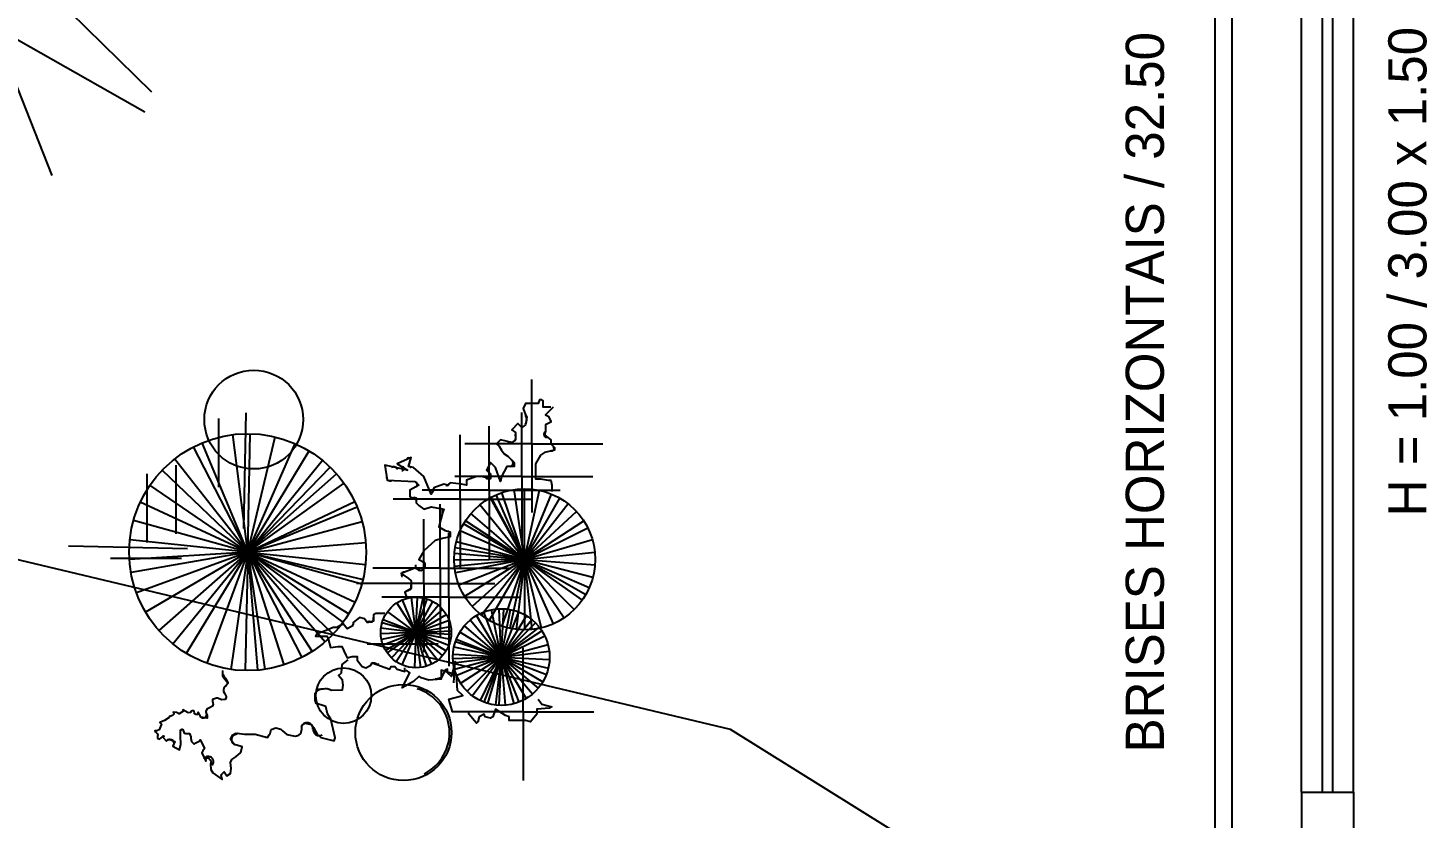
# Model space of a CAD drawing. Header units: millimetres. Extents: x 387 to 811, y 539 to 827.
# Drawn here: x 744.012 to 748.043, y 739.877 to 742.154 of the extents above; entities that cross this region are included whole.
import ezdxf
from ezdxf.enums import TextEntityAlignment as Align

# ---------------------------------------------------------------- set-up
doc = ezdxf.new("R2010")
doc.units = ezdxf.units.MM
for name, color, linetype in [('cuvas de nível', 51, 'Continuous'), ('ESQUADRIAS', 6, 'Continuous'), ('parede vista', 2, 'Continuous'), ('PAREDES EM CORTE', 5, 'Continuous'), ('TEXTO', 4, 'Continuous'), ('vegetação', 112, 'Continuous')]:
    doc.layers.add(name, color=color, linetype=linetype)

# ---------------------------------------------------------------- blocks, each defined once
blk = doc.blocks.new('T2', base_point=(179.76, 122.92))
for p, q in [((179.76, 122.92), (179.76, 182.32)), ((187.6, 161.67), (186.23, 182.74)), ((166.66, 160.66), (165.76, 179.9)), ((179.27, 156.4), (169.42, 180.59)), ((179.68, 148.48), (197.76, 179.21)), ((179.77, 145.68), (153.43, 176.25)), ((158.72, 145.53), (148.04, 172.54)), ((179.38, 143.01), (138.6, 166.06)), ((137.87, 164.08), (179.76, 122.92)), ((150.5, 138.92), (131.2, 156.4)), ((179.76, 156.27), (179.27, 156.4)), ((181.73, 122.9), (179.52, 144.47)), ((163.39, 138.18), (122.51, 139.57))]:
    blk.add_line(p, q)
blk = doc.blocks.new('AHUA1PL2')
for p, q in [((0.2221, 1.0978), (0.1833, 1.6947)), ((0, 0), (0, 1.6829)), ((-0.3713, 1.0693), (-0.3968, 1.6144)), ((-0.0139, 0.9484), (-0.2932, 1.634)), ((-0.0024, 0.7242), (0.5099, 1.5949)), ((0.0003, 0.6449), (-0.7461, 1.511)), ((-0.5963, 0.6406), (-0.8989, 1.4057)), ((-0.0108, 0.5691), (-1.1663, 1.2222)), ((-1.187, 1.1662), (0, 0)), ((-0.8293, 0.4533), (-1.376, 0.9485)), ((-0.0001, 0.9449), (-0.0139, 0.9484)), ((0.0558, -0.0005), (-0.007, 0.6104)), ((-0.464, 0.4323), (-1.6222, 0.4717))]:
    blk.add_line(p, q)
at = {"xscale": 0.02833333322, "yscale": 0.02833333322, "zscale": 0.02833333322}
for p, rotation in [((0, 0.0148), 269.9999999999999), ((0, 0), 89.99999999999999), ((0, 0), 180)]:
    blk.add_blockref('T2', p, dxfattribs=dict(at, rotation=rotation))

msp = doc.modelspace()

# ---------------------------------------------------------------- linework, layer by layer
at = {"layer": 'cuvas de nível'}
msp.add_polyline3d([(725.5555, 744.9977, 104), (730.7956, 743.6334, 104), (738.4356, 741.9434, 104), (746.0356, 740.1334, 104), (747.6819, 739.1061, 104)], dxfattribs=at)
at = {"layer": 'ESQUADRIAS'}
for p, q in [((747.7419, 739.9522, 54), (747.7419, 742.9522, 54)), ((747.7719, 739.9522, 54), (747.7719, 742.9522, 54))]:
    msp.add_line(p, q, dxfattribs=at)
at = {"layer": 'ESQUADRIAS', "elevation": 54}
msp.add_lwpolyline([(747.4819, 739.4189), (747.4819, 771.9694), (747.4319, 771.9694), (747.4319, 739.4189)], close=True, dxfattribs=at)
at = {"layer": 'parede vista'}
for p, q in [((747.6819, 739.9522, 54), (747.6819, 742.9522, 54)), ((747.8319, 739.9522, 54), (747.8319, 742.9522, 54))]:
    msp.add_line(p, q, dxfattribs=at)
at = {"layer": 'PAREDES EM CORTE'}
for p, q in [((747.6819, 739.9522, 54), (747.6819, 738.8855, 54)), ((747.6819, 739.9522, 54), (747.8319, 739.9522, 54)), ((747.8319, 739.9522, 54), (747.8319, 738.8855, 54))]:
    msp.add_line(p, q, dxfattribs=at)
at = {"layer": 'vegetação'}
for p, q in [((745.464, 740.9562, 54), (745.464, 741.141, 54)), ((744.5615, 741.0291, 54), (744.5615, 740.831, 54)), ((744.6402, 741.045, 54), (744.6329, 740.7123, 54)), ((745.435, 740.8619, 54), (745.435, 741.0467, 54)), ((744.6453, 740.6437, 54), (744.6022, 740.9824, 54)), ((744.6453, 740.6437, 54), (744.6528, 740.985, 54)), ((744.6453, 740.6437, 54), (744.7239, 740.976, 54)), ((744.6453, 740.6437, 54), (744.7239, 740.976, 54)), ((745.2575, 740.7966, 54), (745.2575, 740.9814, 54)), ((745.3408, 740.822, 54), (745.3408, 741.0068, 54)), ((744.6453, 740.6437, 54), (744.4894, 740.9474, 54)), ((744.6453, 740.6437, 54), (744.5136, 740.9587, 54)), ((744.6453, 740.6437, 54), (744.782, 740.9566, 54)), ((744.6453, 740.6437, 54), (744.8227, 740.9354, 54)), ((745.464, 740.9562, 54), (745.2706, 740.9562, 54)), ((745.464, 740.9562, 54), (745.464, 740.7581, 54)), ((745.464, 740.9562, 54), (745.6684, 740.9562, 54)), ((744.6453, 740.6437, 54), (744.4346, 740.9123, 54)), ((744.4383, 740.8949, 54), (744.4383, 740.6968, 54)), ((744.6453, 740.6437, 54), (744.8608, 740.9085, 54)), ((744.355, 740.8695, 54), (744.355, 740.6714, 54)), ((744.6453, 740.6437, 54), (744.3992, 740.8803, 54)), ((744.6453, 740.6437, 54), (744.8832, 740.8886, 54)), ((744.6453, 740.6437, 54), (744.9015, 740.8694, 54)), ((745.435, 740.8619, 54), (745.2417, 740.8619, 54)), ((745.435, 740.8619, 54), (745.435, 740.6637, 54)), ((745.435, 740.8619, 54), (745.6395, 740.8619, 54)), ((744.6453, 740.6437, 54), (744.3637, 740.8366, 54)), ((744.6453, 740.6437, 54), (744.9231, 740.8422, 54)), ((745.3408, 740.822, 54), (745.1475, 740.822, 54)), ((745.3408, 740.822, 54), (745.3408, 740.6238, 54)), ((745.3408, 740.822, 54), (745.5453, 740.822, 54)), ((745.4433, 740.623, 54), (745.3773, 740.8154, 54)), ((745.4433, 740.623, 54), (745.4132, 740.8241, 54)), ((745.4433, 740.623, 54), (745.4433, 740.8264, 54)), ((745.4433, 740.623, 54), (745.4858, 740.8219, 54)), ((745.4433, 740.623, 54), (745.4858, 740.8219, 54)), ((745.4433, 740.623, 54), (745.5206, 740.8111, 54)), ((744.6453, 740.6437, 54), (744.3357, 740.7876, 54)), ((744.6453, 740.6437, 54), (744.9541, 740.7894, 54)), ((744.6453, 740.6437, 54), (744.9609, 740.774, 54)), ((745.2575, 740.7966, 54), (745.0641, 740.7966, 54)), ((745.1995, 740.5971, 54), (745.1995, 740.7819, 54)), ((745.2575, 740.7966, 54), (745.2575, 740.5984, 54)), ((745.2575, 740.7966, 54), (745.4619, 740.7966, 54)), ((745.4433, 740.623, 54), (745.3143, 740.7802, 54)), ((745.4433, 740.623, 54), (745.3444, 740.8007, 54)), ((745.4433, 740.623, 54), (745.3465, 740.8019, 54)), ((745.4433, 740.623, 54), (745.3608, 740.8089, 54)), ((745.4433, 740.623, 54), (745.5451, 740.799, 54)), ((745.4433, 740.623, 54), (745.5682, 740.7835, 54)), ((744.6453, 740.6437, 54), (744.3163, 740.7347, 54)), ((744.6453, 740.6437, 54), (744.9751, 740.732, 54)), ((745.1524, 740.5536, 54), (745.1524, 740.7384, 54)), ((745.4433, 740.623, 54), (745.2731, 740.7343, 54)), ((745.4433, 740.623, 54), (745.2883, 740.7547, 54)), ((745.4433, 740.623, 54), (745.5929, 740.7608, 54)), ((745.4433, 740.623, 54), (745.6135, 740.7343, 54)), ((745.2249, 740.5137, 54), (745.2249, 740.6985, 54)), ((745.4433, 740.623, 54), (745.2571, 740.7047, 54)), ((745.4433, 740.623, 54), (745.2673, 740.7249, 54)), ((745.4433, 740.623, 54), (745.6252, 740.7138, 54)), ((744.129, 740.6621, 54), (744.4722, 740.6546, 54)), ((744.6453, 740.6437, 54), (744.3058, 740.6793, 54)), ((744.6453, 740.6437, 54), (744.9856, 740.6717, 54)), ((744.6453, 740.6437, 54), (744.9856, 740.6717, 54)), ((745.4433, 740.623, 54), (745.2427, 740.6566, 54)), ((745.4433, 740.623, 54), (745.2462, 740.673, 54)), ((745.4433, 740.623, 54), (745.6385, 740.6799, 54)), ((744.2499, 740.6265, 54), (744.4544, 740.6265, 54)), ((744.6453, 740.6437, 54), (744.3046, 740.6229, 54)), ((744.6453, 740.6437, 54), (744.309, 740.5854, 54)), ((744.6453, 740.6437, 54), (744.3248, 740.5262, 54)), ((744.6453, 740.6437, 54), (744.3509, 740.4709, 54)), ((744.6453, 740.6437, 54), (744.3892, 740.418, 54)), ((744.6453, 740.6437, 54), (744.4298, 740.3789, 54)), ((744.6453, 740.6437, 54), (744.468, 740.352, 54)), ((744.6453, 740.6437, 54), (744.5275, 740.3233, 54)), ((744.6453, 740.6437, 54), (744.5969, 740.3058, 54)), ((744.6453, 740.6437, 54), (744.6379, 740.3024, 54)), ((744.6453, 740.6437, 54), (744.8914, 740.4071, 54)), ((744.6453, 740.6437, 54), (744.868, 740.3849, 54)), ((744.6453, 740.6437, 54), (744.92, 740.4409, 54)), ((744.6453, 740.6437, 54), (744.9744, 740.5527, 54)), ((744.6453, 740.6437, 54), (744.9776, 740.5652, 54)), ((744.6453, 740.6437, 54), (744.9549, 740.4998, 54)), ((744.6453, 740.6437, 54), (744.9371, 740.4663, 54)), ((744.6453, 740.6437, 54), (744.9849, 740.6081, 54)), ((744.6453, 740.6437, 54), (744.7492, 740.3185, 54)), ((744.6453, 740.6437, 54), (744.8013, 740.34, 54)), ((744.6453, 740.6437, 54), (744.8312, 740.3573, 54)), ((744.6453, 740.6437, 54), (744.6942, 740.3058, 54)), ((744.6453, 740.6437, 54), (744.6733, 740.3035, 54)), ((745.4433, 740.623, 54), (745.24, 740.6202, 54)), ((745.4433, 740.623, 54), (745.2406, 740.6398, 54)), ((745.4433, 740.623, 54), (745.241, 740.602, 54)), ((745.4433, 740.623, 54), (745.2437, 740.5839, 54)), ((745.4433, 740.623, 54), (745.2539, 740.5489, 54)), ((745.4433, 740.623, 54), (745.2702, 740.5163, 54)), ((745.4433, 740.623, 54), (745.292, 740.4871, 54)), ((745.4433, 740.623, 54), (745.3187, 740.4623, 54)), ((745.4433, 740.623, 54), (745.3414, 740.4471, 54)), ((745.4433, 740.623, 54), (745.3773, 740.4307, 54)), ((745.4433, 740.623, 54), (745.4008, 740.4242, 54)), ((745.4433, 740.623, 54), (745.4188, 740.4212, 54)), ((745.4433, 740.623, 54), (745.6455, 740.6441, 54)), ((745.4433, 740.623, 54), (745.6455, 740.6441, 54)), ((745.4433, 740.623, 54), (745.4643, 740.4208, 54)), ((745.4433, 740.623, 54), (745.4913, 740.4255, 54)), ((745.4433, 740.623, 54), (745.5258, 740.4372, 54)), ((745.4433, 740.623, 54), (745.6094, 740.5058, 54)), ((745.4433, 740.623, 54), (745.5858, 740.478, 54)), ((745.4433, 740.623, 54), (745.5576, 740.4549, 54)), ((745.4433, 740.623, 54), (745.6193, 740.5212, 54)), ((745.4433, 740.623, 54), (745.6295, 740.5414, 54)), ((745.4433, 740.623, 54), (745.646, 740.6076, 54)), ((745.4433, 740.623, 54), (745.64, 740.5717, 54)), ((745.4433, 740.623, 54), (745.4433, 740.4197, 54)), ((745.1995, 740.5971, 54), (745.0062, 740.5971, 54)), ((745.1995, 740.5971, 54), (745.404, 740.5971, 54)), ((745.1995, 740.5971, 54), (745.1995, 740.3989, 54)), ((745.1524, 740.5536, 54), (744.9591, 740.5536, 54)), ((745.1524, 740.5536, 54), (745.3569, 740.5536, 54)), ((745.1524, 740.5536, 54), (745.1524, 740.3554, 54)), ((745.2249, 740.5137, 54), (745.0315, 740.5137, 54)), ((745.1301, 740.4123, 54), (745.0748, 740.4977, 54)), ((745.1301, 740.4123, 54), (745.0748, 740.4977, 54)), ((745.1301, 740.4123, 54), (745.0909, 740.5062, 54)), ((745.1301, 740.4123, 54), (745.1175, 740.5132, 54)), ((745.1301, 740.4123, 54), (745.1343, 740.5139, 54)), ((745.1301, 740.4123, 54), (745.1509, 740.5118, 54)), ((745.1301, 740.4123, 54), (745.1623, 740.5088, 54)), ((745.1301, 740.4123, 54), (745.179, 740.5015, 54)), ((745.1301, 740.4123, 54), (745.1941, 740.4913, 54)), ((745.1301, 740.4123, 54), (745.1941, 740.4913, 54)), ((745.2249, 740.5137, 54), (745.4293, 740.5137, 54)), ((745.2249, 740.5137, 54), (745.2249, 740.3155, 54)), ((745.1301, 740.4123, 54), (745.0352, 740.4489, 54)), ((745.1301, 740.4123, 54), (745.0483, 740.4728, 54)), ((745.1301, 740.4123, 54), (745.2072, 740.4786, 54)), ((745.1301, 740.4123, 54), (745.2178, 740.4637, 54)), ((745.1301, 740.4123, 54), (745.2256, 740.4473, 54)), ((745.376, 740.3414, 54), (745.286, 740.4478, 54)), ((745.376, 740.3414, 54), (745.3047, 740.4611, 54)), ((745.376, 740.3414, 54), (745.3254, 740.4712, 54)), ((745.376, 740.3414, 54), (745.3474, 740.4778, 54)), ((745.376, 740.3414, 54), (745.3703, 740.4806, 54)), ((745.376, 740.3414, 54), (745.3835, 740.4806, 54)), ((745.376, 740.3414, 54), (745.4021, 740.4783, 54)), ((745.376, 740.3414, 54), (745.4261, 740.4715, 54)), ((745.376, 740.3414, 54), (745.4485, 740.4604, 54)), ((745.376, 740.3414, 54), (745.4638, 740.4496, 54)), ((745.1301, 740.4123, 54), (745.0285, 740.4081, 54)), ((745.1301, 740.4123, 54), (745.0292, 740.4249, 54)), ((745.1301, 740.4123, 54), (745.0306, 740.3915, 54)), ((745.1301, 740.4123, 54), (745.0323, 740.4402, 54)), ((745.1301, 740.4123, 54), (745.0354, 740.3754, 54)), ((745.1301, 740.4123, 54), (745.0427, 740.3603, 54)), ((745.1301, 740.4123, 54), (745.0473, 740.3533, 54)), ((745.1301, 740.4123, 54), (745.0592, 740.3395, 54)), ((745.1301, 740.4123, 54), (745.0734, 740.328, 54)), ((745.1301, 740.4123, 54), (745.0893, 740.3192, 54)), ((745.1301, 740.4123, 54), (745.1259, 740.3108, 54)), ((745.1301, 740.4123, 54), (745.2303, 740.4296, 54)), ((745.1301, 740.4123, 54), (745.2317, 740.4165, 54)), ((745.1301, 740.4123, 54), (745.2169, 740.3595, 54)), ((745.1301, 740.4123, 54), (745.23, 740.3933, 54)), ((745.1301, 740.4123, 54), (745.2316, 740.4069, 54)), ((745.1301, 740.4123, 54), (745.225, 740.3758, 54)), ((745.1301, 740.4123, 54), (745.1747, 740.321, 54)), ((745.1301, 740.4123, 54), (745.1429, 740.3115, 54)), ((745.1301, 740.4123, 54), (745.1591, 740.3149, 54)), ((745.1301, 740.4123, 54), (745.1427, 740.3115, 54)), ((745.1301, 740.4123, 54), (745.1928, 740.3323, 54)), ((745.1301, 740.4123, 54), (745.2061, 740.3448, 54)), ((745.376, 740.3414, 54), (745.2564, 740.4128, 54)), ((745.376, 740.3414, 54), (745.2697, 740.4315, 54)), ((745.376, 740.3414, 54), (745.4745, 740.44, 54)), ((745.376, 740.3414, 54), (745.4857, 740.4274, 54)), ((745.376, 740.3414, 54), (745.493, 740.4172, 54)), ((744.9894, 740.3794, 54), (745.1938, 740.3794, 54)), ((745.376, 740.3414, 54), (745.2397, 740.37, 54)), ((745.376, 740.3414, 54), (745.2439, 740.3856, 54)), ((745.376, 740.3414, 54), (745.2462, 740.3921, 54)), ((745.376, 740.3414, 54), (745.5012, 740.4026, 54)), ((745.376, 740.3414, 54), (745.5106, 740.3774, 54)), ((745.4386, 740.1836, 54), (745.4386, 740.3684, 54)), ((745.376, 740.3414, 54), (745.2368, 740.3364, 54)), ((745.376, 740.3414, 54), (745.2369, 740.3489, 54)), ((745.376, 740.3414, 54), (745.2378, 740.3242, 54)), ((745.376, 740.3414, 54), (745.2414, 740.3055, 54)), ((745.376, 740.3414, 54), (745.2475, 740.2878, 54)), ((745.376, 740.3414, 54), (745.2591, 740.2657, 54)), ((745.376, 740.3414, 54), (745.2591, 740.2657, 54)), ((745.376, 740.3414, 54), (745.2775, 740.2429, 54)), ((745.376, 740.3414, 54), (745.2932, 740.2294, 54)), ((745.376, 740.3414, 54), (745.3148, 740.2163, 54)), ((745.376, 740.3414, 54), (745.326, 740.2114, 54)), ((745.376, 740.3414, 54), (745.3363, 740.2079, 54)), ((745.376, 740.3414, 54), (745.3588, 740.2032, 54)), ((745.376, 740.3414, 54), (745.3686, 740.2023, 54)), ((745.376, 740.3414, 54), (745.5143, 740.3587, 54)), ((745.376, 740.3414, 54), (745.4823, 740.2514, 54)), ((745.376, 740.3414, 54), (745.4957, 740.2701, 54)), ((745.376, 740.3414, 54), (745.5058, 740.2908, 54)), ((745.376, 740.3414, 54), (745.5152, 740.334, 54)), ((745.376, 740.3414, 54), (745.5116, 740.3093, 54)), ((745.376, 740.3414, 54), (745.4661, 740.2351, 54)), ((745.376, 740.3414, 54), (745.4267, 740.2117, 54)), ((745.376, 740.3414, 54), (745.412, 740.2068, 54)), ((745.376, 740.3414, 54), (745.3873, 740.2026, 54)), ((745.376, 740.3414, 54), (745.412, 740.2068, 54)), ((745.376, 740.3414, 54), (745.4473, 740.2218, 54)), ((745.4386, 740.1836, 54), (745.2453, 740.1836, 54)), ((745.4386, 740.1836, 54), (745.6431, 740.1836, 54)), ((745.4386, 740.1836, 54), (745.4386, 739.9854, 54))]:
    msp.add_line(p, q, dxfattribs=at)
at = {"layer": 'vegetação', "elevation": 54}
for points in [[(745.5183, 741.0614), (745.4966, 741.0614), (745.4966, 741.0614), (745.4966, 741.0759), (745.4966, 741.0795), (745.493, 741.0832), (745.4857, 741.0832), (745.4821, 741.0723), (745.4785, 741.0723), (745.464, 741.0723), (745.4531, 741.0723), (745.4459, 741.0723), (745.4386, 741.0578), (745.4459, 741.0396), (745.4495, 741.0324), (745.4459, 741.0106), (745.435, 741.0034), (745.4241, 741.0143), (745.406, 740.9961), (745.4169, 740.9889), (745.4169, 740.9671), (745.406, 740.9598), (745.3734, 740.9671), (745.3625, 740.9562), (745.3698, 740.949), (745.377, 740.9381), (745.3843, 740.9272), (745.3952, 740.9199), (745.4133, 740.9018), (745.4133, 740.8909), (745.3915, 740.8909), (745.377, 740.8619), (745.3734, 740.8474), (745.3589, 740.8873), (745.3444, 740.9018), (745.3336, 740.88), (745.3444, 740.8692), (745.3444, 740.8546), (745.3191, 740.8619), (745.3046, 740.8619), (745.2756, 740.851), (745.2756, 740.8365), (745.2611, 740.8401), (745.2285, 740.8438), (745.2212, 740.8365), (745.2104, 740.8401), (745.1814, 740.8293), (745.1741, 740.8111), (745.1524, 740.8619), (745.1234, 740.8873), (745.1089, 740.8909), (745.1162, 740.9163), (745.0763, 740.8982), (745.1053, 740.88), (745.0401, 740.8945), (745.0473, 740.851), (745.127, 740.8474), (745.1379, 740.8365), (745.1126, 740.822), (745.1126, 740.8039), (745.1198, 740.8002), (745.1307, 740.8002), (745.1307, 740.7857), (745.1379, 740.7785), (745.1524, 740.7676), (745.1741, 740.7748), (745.2104, 740.7676), (745.2068, 740.7567), (745.1959, 740.7168), (745.2031, 740.7132), (745.214, 740.7059), (745.2285, 740.7023), (745.2285, 740.6878), (745.2104, 740.6842), (745.185, 740.6769), (745.1524, 740.6479), (745.1379, 740.6225), (745.1524, 740.6152), (745.156, 740.6007), (745.1452, 740.5898), (745.127, 740.5971), (745.0872, 740.5826), (745.1089, 740.5681), (745.1162, 740.5608), (745.1162, 740.5463), (745.1162, 740.5463), (745.1162, 740.5391), (745.0981, 740.5282), (745.1017, 740.5173)], [(745.5256, 741.0614), (745.5038, 741.0396), (745.5111, 741.036), (745.5183, 741.0215), (745.5183, 741.0179), (745.5038, 741.0106), (745.5038, 740.9925), (745.5002, 740.9816), (745.5147, 740.9707), (745.5183, 740.9671), (745.5183, 740.9562), (745.5292, 740.9453), (745.5292, 740.9381), (745.5002, 740.9308), (745.4894, 740.9236), (745.4749, 740.8982), (745.4749, 740.8546), (745.4894, 740.8546), (745.5111, 740.851), (745.5183, 740.851), (745.522, 740.8365), (745.522, 740.8329), (745.522, 740.8256), (745.522, 740.8184)], [(745.0401, 740.4665), (745.0147, 740.4665), (745.0075, 740.4629), (745.0075, 740.4484), (745.0075, 740.4447), (744.9894, 740.4411), (744.9821, 740.452), (744.9676, 740.4556), (744.9495, 740.4411), (744.9495, 740.4375), (744.9459, 740.4302), (744.9314, 740.423), (744.9314, 740.423), (744.9205, 740.4375), (744.9024, 740.4266), (744.8915, 740.4266), (744.8662, 740.4157), (744.8444, 740.4085), (744.8408, 740.4012), (744.8626, 740.4012), (744.8734, 740.4012), (744.8771, 740.394), (744.8843, 740.3686), (744.906, 740.3722), (744.9133, 740.3722), (744.9169, 740.3722), (744.9278, 740.3468), (744.9314, 740.3395), (744.9459, 740.3432), (744.9459, 740.3432), (744.9604, 740.3432), (744.9604, 740.3323), (744.9749, 740.3142), (744.9857, 740.3105), (745.0002, 740.3178), (745.0039, 740.325), (745.0546, 740.3069), (745.0582, 740.3142), (745.0691, 740.3142), (745.0763, 740.3069), (745.0981, 740.2996), (745.0981, 740.3105)], [(744.5739, 740.3031), (744.5727, 740.3007), (744.5727, 740.2995), (744.5727, 740.2959), (744.5727, 740.2935), (744.5727, 740.2911), (744.5751, 740.2899), (744.5763, 740.2863), (744.5787, 740.2827), (744.5811, 740.2803), (744.5835, 740.2767), (744.5859, 740.2719), (744.5883, 740.2683), (744.5883, 740.2647), (744.5823, 740.2587), (744.5823, 740.2575), (744.5799, 740.2563), (744.5763, 740.2515), (744.5751, 740.2467), (744.5751, 740.2419), (744.5787, 740.2371), (744.5835, 740.2275), (744.5835, 740.2239), (744.5799, 740.2191), (744.5703, 740.2179), (744.5582, 740.2227), (744.5558, 740.2227), (744.5438, 740.2191), (744.5438, 740.2143), (744.545, 740.2095), (744.5462, 740.2059), (744.5438, 740.1999), (744.5366, 740.1963), (744.527, 740.1915), (744.5246, 740.1842), (744.5258, 740.1794), (744.5282, 740.1734), (744.5282, 740.165), (744.5102, 740.1686), (744.503, 740.1818), (744.503, 740.1818), (744.5018, 740.1818), (744.5006, 740.1758), (744.4982, 740.1758), (744.4982, 740.1758), (744.4958, 740.1758), (744.4922, 740.1782), (744.4922, 740.1794), (744.491, 740.1854), (744.4898, 740.1866), (744.4873, 740.1866), (744.4849, 740.1866), (744.4813, 740.1842), (744.4801, 740.1818), (744.4741, 740.1806), (744.4585, 740.1891), (744.4585, 740.1891), (744.4609, 740.1866), (744.4477, 740.1782), (744.4453, 740.1794), (744.4405, 740.1818), (744.4309, 740.183), (744.4321, 740.1818), (744.4321, 740.177), (744.4285, 740.1734), (744.4213, 740.1698), (744.4201, 740.171), (744.4189, 740.1674), (744.4056, 740.159), (744.3924, 740.153), (744.3972, 740.1482), (744.3936, 740.141), (744.3924, 740.1362), (744.39, 740.1314), (744.3864, 740.1302), (744.384, 740.129), (744.378, 740.129), (744.3792, 740.1254), (744.3816, 740.1242), (744.384, 740.1206), (744.3864, 740.117), (744.3852, 740.1122), (744.3852, 740.1074), (744.3912, 740.105), (744.396, 740.1086), (744.3984, 740.111), (744.402, 740.1146), (744.4044, 740.1134), (744.402, 740.1098), (744.4105, 740.1002), (744.4117, 740.1002), (744.4165, 740.1038), (744.4213, 740.1038), (744.4357, 740.0978), (744.4297, 740.0846), (744.4489, 740.0738), (744.4525, 740.0906), (744.4513, 740.1134), (744.4513, 740.1302), (744.4561, 740.1338), (744.4585, 740.1326), (744.4621, 740.1218), (744.4657, 740.1206), (744.4753, 740.1206), (744.4777, 740.1206), (744.4813, 740.111), (744.4813, 740.1074), (744.4837, 740.0978), (744.491, 740.0906), (744.4958, 740.0942), (744.5054, 740.099), (744.5078, 740.1026), (744.5174, 740.0846), (744.521, 740.0774), (744.5162, 740.0714), (744.5126, 740.0654), (744.5246, 740.0414), (744.5258, 740.0498), (744.5318, 740.051), (744.5366, 740.045), (744.5402, 740.039), (744.5378, 740.033), (744.539, 740.0174), (744.545, 740.0078), (744.5715, 739.9886), (744.5691, 740.0018), (744.5775, 740.0102), (744.5847, 739.9994), (744.5955, 740.0054), (744.5979, 740.0198), (744.5955, 740.0378), (744.5991, 740.0462), (744.6111, 740.0534), (744.6255, 740.0666), (744.6291, 740.0822), (744.6135, 740.087), (744.6063, 740.0894), (744.5955, 740.105), (744.6027, 740.117), (744.6147, 740.1218), (744.6363, 740.1194), (744.6664, 740.1194), (744.7024, 740.1098), (744.7072, 740.117), (744.7096, 740.1206), (744.7132, 740.1326), (744.7265, 740.1374), (744.7409, 740.1338), (744.7457, 740.129), (744.7577, 740.1182), (744.7817, 740.1134), (744.7925, 740.1158), (744.7985, 740.1206), (744.801, 740.1338), (744.801, 740.1434), (744.8094, 740.1506), (744.8286, 740.147), (744.8346, 740.1386), (744.8454, 740.1194), (744.8562, 740.1098), (744.8947, 740.1002), (744.8971, 740.1086), (744.8851, 740.1626), (744.8754, 740.1782), (744.8706, 740.1987), (744.8562, 740.2035), (744.843, 740.2071), (744.8394, 740.2167), (744.8394, 740.2371), (744.849, 740.2491), (744.8754, 740.2503), (744.8863, 740.2455), (744.9187, 740.2467), (744.9199, 740.2599), (744.9187, 740.2743), (744.9067, 740.2887), (744.9151, 740.2959), (744.9175, 740.3199), (744.9343, 740.3331)], [(745.2394, 740.267), (745.243, 740.3287), (745.2321, 740.2851), (745.2212, 740.296), (745.2212, 740.3069), (745.214, 740.3033), (745.2031, 740.2815), (745.2031, 740.2815), (745.1886, 740.2779), (745.185, 740.2779)], [(744.5751, 740.2911), (744.5727, 740.2875), (744.5763, 740.2815), (744.5799, 740.2767), (744.5859, 740.2695), (744.5871, 740.2647)], [(745.0223, 740.3178), (745.0223, 740.3208), (745.0204, 740.3202), (745.018, 740.3202), (745.0167, 740.3202), (745.0161, 740.3215), (745.0149, 740.3221), (745.0136, 740.3227), (745.0105, 740.3239), (745.0099, 740.3239), (745.005, 740.3252), (745.0025, 740.3221), (745.0025, 740.3215), (744.9988, 740.3171)], [(745.4821, 740.2198), (745.493, 740.2053), (745.522, 740.1981), (745.5147, 740.1944), (745.4785, 740.1908), (745.4785, 740.1763), (745.4604, 740.1545), (745.4459, 740.1582), (745.4423, 740.1582), (745.3988, 740.1582), (745.3988, 740.1691), (745.3879, 740.1727), (745.3589, 740.1908), (745.3517, 740.1691), (745.3444, 740.1654), (745.3299, 740.1691), (745.3263, 740.1763), (745.3118, 740.1691), (745.3082, 740.1545), (745.3046, 740.1509), (745.2828, 740.1763), (745.2828, 740.1836), (745.2357, 740.1836), (745.2249, 740.2198), (745.2647, 740.2307), (745.2502, 740.2452), (745.2466, 740.2888), (745.2031, 740.3033), (745.2031, 740.2779), (745.1669, 740.2743), (745.1452, 740.2815), (745.1379, 740.2851), (745.1234, 740.2706), (745.0908, 740.2525), (745.1126, 740.296), (745.1017, 740.3033)], [(744.6171, 740.1206), (744.6003, 740.1134)]]:
    msp.add_lwpolyline(points, dxfattribs=at)
at = {"layer": 'vegetação'}
for centre, radius in [((744.6627, 741.0258, 54), 0.1424), ((744.6453, 740.6437, 54), 0.3414), ((745.4433, 740.623, 54), 0.2033), ((745.1301, 740.4123, 54), 0.1017), ((745.376, 740.3414, 54), 0.1393), ((744.9215, 740.2301, 54), 0.0799), ((745.0941, 740.124, 54), 0.1385)]:
    msp.add_circle(centre, radius, dxfattribs=at)
for centre, radius, start, end in [((745.4258, 741.0251, 54), 0.0234, 326.9917, 33.0083), ((745.4035, 740.9747, 54), 0.0149, 239.0874, 30.9821), ((745.5076, 740.9837, 54), 0.00903, 115.5153, 287.1789), ((745.5212, 740.9426, 54), 0.00708, 239.7533, 42.9947), ((745.1089, 740.9099, 54), 0.00579, 10.177, 154.616), ((745.1172, 740.8956, 54), 0.00752, 129.13, 255.8986), ((745.3998, 740.901, 54), 0.0107, 280.309, 58.7331), ((745.0557, 740.8599, 54), 0.0104, 172.1428, 294.0509), ((745.0665, 740.8778, 54), 0.0117, 19.5623, 123.5259), ((745.0912, 740.8844, 54), 0.00531, 247.2483, 88.5908), ((745.3372, 740.8642, 54), 0.00851, 223.5466, 43.0514), ((745.1277, 740.8387, 54), 0.00661, 276.4086, 83.5914), ((745.1751, 740.8214, 54), 0.00531, 198.2346, 13.6927), ((745.22, 740.8424, 54), 0.00618, 237.2283, 352.375), ((745.1256, 740.7956, 54), 0.0052, 325.8772, 135.4756), ((745.1988, 740.7618, 54), 0.0083, 317.8314, 92.8072), ((745.2194, 740.6965, 54), 0.00899, 335.5027, 74.8456), ((745.1416, 740.606, 54), 0.015, 299.0097, 39.1083), ((745.0955, 740.5791, 54), 0.00725, 82.3863, 235.1594), ((745.1424, 740.6046, 54), 0.0135, 167.8659, 299.0097), ((745.1045, 740.5452, 54), 0.0123, 276.6816, 18.4392), ((745.0001, 740.4507, 54), 0.00792, 249.3864, 32.4939), ((744.9954, 740.4382, 54), 0.00542, 69.3864, 172.6024), ((744.8689, 740.1954, 54), 0.0543, 75.3073, 118.504), ((745.0941, 740.1233, 54), 0.1328, 296.699, 72.5794), ((744.5168, 740.1762, 54), 0.0104, 188.5335, 11.4664), ((744.8162, 740.1349, 54), 0.0172, 356.5695, 163.1968), ((744.8513, 740.1328, 54), 0.0179, 176.5695, 298.5301), ((744.4207, 740.0915, 54), 0.0126, 6.7741, 128.4985), ((744.6145, 740.1045, 54), 0.0163, 97.6779, 266.5677), ((744.5317, 740.0399, 54), 0.0151, 316.0696, 150.2349)]:
    msp.add_arc(centre, radius, start, end, dxfattribs=at)

# ---------------------------------------------------------------- block references
msp.add_blockref('AHUA1PL2', (743.1822, 743.1355, 54), dxfattribs=at)

# ---------------------------------------------------------------- texts
at = {"layer": 'TEXTO'}
for s, p in [('BRISES HORIZONTAIS / 32.50 X 1.80', (747.2303, 741.3378, 54)), ('H = 1.00 / 3.00 x 1.50', (747.9869, 741.4522, 54))]:
    msp.add_text(s, height=0.11, rotation=90, dxfattribs=at).set_placement(p, align=Align.MIDDLE_CENTER)

doc.saveas('drawing.dxf')
